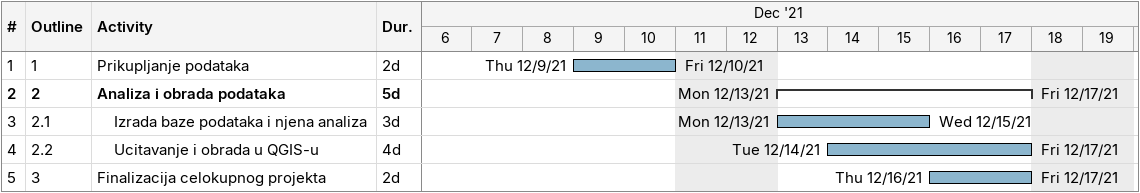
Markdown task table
| ID | WBS | Task | Duration | Start | Finish |
|---|---|---|---|---|---|
| 1 | 1 | Prikupljanje podataka | 2d | 2021-12-09 | 2021-12-10 |
| 2 | 2 | **Analiza i obrada podataka** | 5d | 2021-12-13 | 2021-12-17 |
| 3 | 2.1 | Izrada baze podataka i njena analiza | 3d | 2021-12-13 | 2021-12-15 |
| 4 | 2.2 | Ucitavanje i obrada u QGIS-u | 4d | 2021-12-14 | 2021-12-17 |
| 5 | 3 | Finalizacija celokupnog projekta | 2d | 2021-12-16 | 2021-12-17 |
